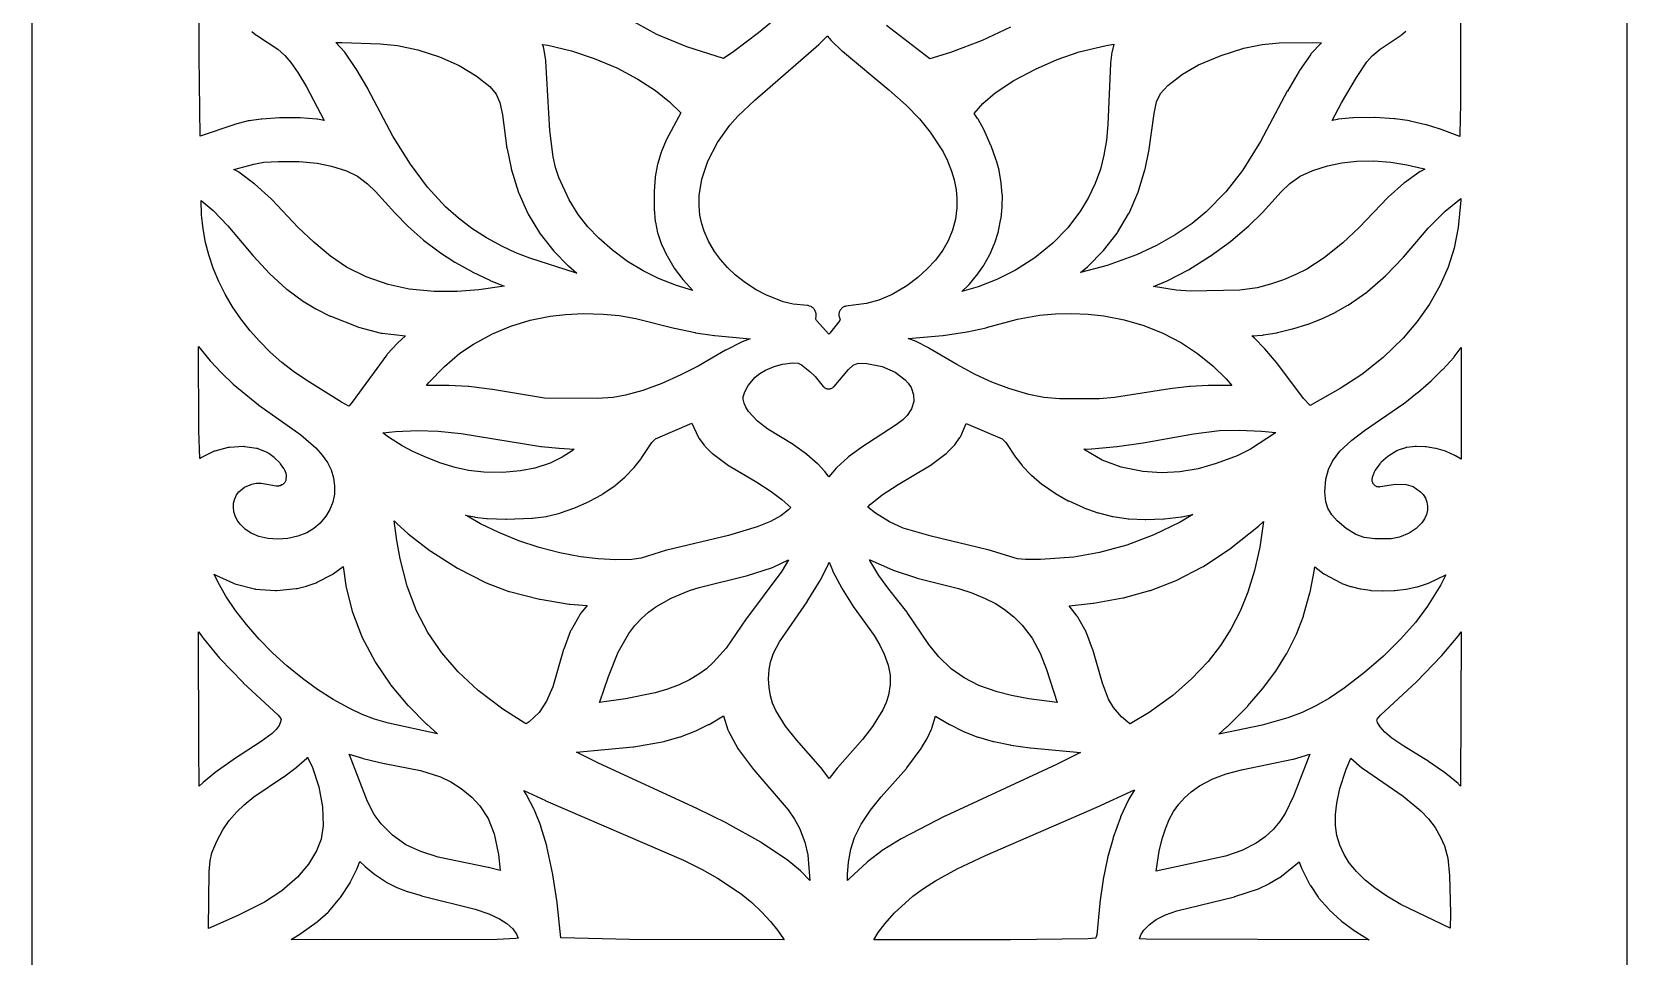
# Model space of a CAD drawing. Header units: millimetres. Extents: x 10 to 410, y 18 to 283.
# Drawn here: x 148 to 211.3, y 48.5 to 85.1 of the extents above; entities that cross this region are included whole.
import ezdxf

# ---------------------------------------------------------------- set-up
doc = ezdxf.new("R2010")
doc.units = ezdxf.units.MM
doc.layers.add('CUT', color=1, linetype='Continuous')

msp = doc.modelspace()

# ---------------------------------------------------------------- linework, layer by layer
at = {"layer": 'CUT'}
for points in [[(198.134, 147), (190.134, 147), (190.134, 144), (169.134, 144), (169.134, 147), (161.134, 147), (161.134, 144), (148, 144), (148, 24), (161.134, 24), (161.134, 21), (169.134, 21), (169.134, 24), (190.134, 24), (190.134, 21), (198.134, 21), (198.134, 24), (211.268, 24), (211.268, 144), (198.134, 144)], [(174.567, 79.31), (174.811, 80.022), (175.195, 80.753), (175.683, 81.447), (176.004, 81.802), (176.673, 82.434), (179.211, 84.65), (179.224, 84.662), (179.498, 84.935), (179.524, 84.965), (179.544, 84.991), (179.694, 84.81), (179.716, 84.787), (180.128, 84.392), (180.143, 84.379), (181.992, 82.845), (182.669, 82.242), (183.205, 81.696), (183.633, 81.176), (184.138, 80.389), (184.316, 80.029), (184.474, 79.627), (184.579, 79.272), (184.656, 78.881), (184.689, 78.537), (184.686, 78.161), (184.629, 77.717), (184.513, 77.286), (184.337, 76.864), (184.125, 76.491), (183.833, 76.093), (183.513, 75.743), (183.14, 75.406), (182.699, 75.074), (182.117, 74.726), (181.589, 74.503), (181.107, 74.377), (180.282, 74.262), (180.255, 74.257), (180.228, 74.249), (180.202, 74.239), (180.178, 74.226), (180.154, 74.21), (180.133, 74.193), (180.113, 74.173), (180.095, 74.151), (180.06, 74.103), (180.044, 74.078), (180.03, 74.053), (180.02, 74.026), (180.012, 73.998), (180.007, 73.97), (180.005, 73.941), (180.006, 73.912), (180.01, 73.883), (180.017, 73.855), (180.058, 73.721), (180.049, 73.695), (179.642, 73.196), (179.604, 73.159), (179.113, 73.694), (179.088, 73.754), (179.106, 73.887), (179.108, 73.914), (179.107, 73.942), (179.104, 73.969), (179.098, 73.996), (179.09, 74.022), (179.079, 74.047), (179.048, 74.11), (179.034, 74.136), (179.017, 74.159), (178.998, 74.181), (178.976, 74.201), (178.953, 74.219), (178.928, 74.234), (178.901, 74.246), (178.838, 74.271), (178.814, 74.28), (178.789, 74.286), (178.763, 74.29), (178.199, 74.35), (177.795, 74.44), (177.104, 74.711), (176.722, 74.917), (176.304, 75.191), (175.912, 75.499), (175.591, 75.799), (175.308, 76.114), (175.072, 76.438), (174.84, 76.849), (174.66, 77.244), (174.565, 77.534), (174.497, 77.871), (174.465, 78.245), (174.466, 78.66)], [(167.311, 78.751), (167.671, 77.944), (167.687, 77.913), (168.136, 77.169), (168.156, 77.141), (168.7, 76.452), (168.72, 76.429), (169.259, 75.879), (169.279, 75.861), (169.612, 75.581), (169.565, 75.592), (167.744, 76.164), (167.196, 76.377), (166.666, 76.631), (166.036, 76.976), (165.454, 77.35), (164.913, 77.76), (164.407, 78.21), (163.689, 78.985), (163.01, 79.894), (162.32, 81.013), (161.323, 82.891), (161.318, 82.9), (160.864, 83.683), (160.852, 83.701), (160.435, 84.307), (160.41, 84.339), (160.05, 84.727), (160.295, 84.732), (161.818, 84.679), (162.498, 84.61), (163.301, 84.434), (164.165, 84.16), (164.941, 83.818), (165.624, 83.411), (166.166, 82.978), (166.419, 82.674), (166.565, 82.344), (166.67, 81.852), (166.843, 80.523), (166.846, 80.502), (167.006, 79.735), (167.012, 79.709), (167.299, 78.782)], [(172.242, 75.667), (171.627, 76.043), (171.025, 76.487), (170.483, 76.959), (170.047, 77.418), (169.668, 77.908), (169.312, 78.481), (168.895, 79.369), (168.764, 79.773), (168.671, 80.187), (168.544, 81.23), (168.382, 83.991), (168.379, 84.018), (168.301, 84.507), (168.295, 84.533), (168.287, 84.559), (168.253, 84.652), (168.459, 84.622), (169.4, 84.402), (170.306, 84.097), (171.195, 83.716), (172.029, 83.274), (172.733, 82.819), (173.294, 82.369), (173.731, 81.932), (173.166, 80.883), (173.153, 80.857), (172.965, 80.399), (172.956, 80.373), (172.822, 79.927), (172.815, 79.897), (172.723, 79.399), (172.719, 79.37), (172.676, 78.834), (172.675, 78.811), (172.675, 78.154), (172.677, 78.129), (172.722, 77.625), (172.727, 77.593), (172.812, 77.18), (172.821, 77.147), (172.954, 76.752), (172.967, 76.721), (173.177, 76.281), (173.189, 76.258), (173.461, 75.804), (173.478, 75.779), (173.818, 75.329), (173.832, 75.311), (174.21, 74.888), (173.57, 75.081), (172.85, 75.366)], [(187.798, 83.673), (188.664, 84.053), (189.531, 84.351), (190.611, 84.608), (190.91, 84.658), (190.84, 84.368), (190.836, 84.343), (190.776, 83.925), (190.773, 83.896), (190.677, 81.469), (190.615, 80.848), (190.517, 80.259), (190.376, 79.702), (190.171, 79.134), (189.908, 78.58), (189.594, 78.054), (189.084, 77.38), (188.489, 76.764), (187.772, 76.182), (187.013, 75.699), (186.275, 75.329), (185.533, 75.037), (184.887, 74.853), (185.145, 75.098), (185.167, 75.122), (185.463, 75.477), (185.479, 75.496), (185.736, 75.868), (185.75, 75.891), (185.988, 76.318), (186.001, 76.343), (186.175, 76.746), (186.185, 76.772), (186.331, 77.23), (186.339, 77.258), (186.435, 77.729), (186.44, 77.757), (186.484, 78.196), (186.486, 78.222), (186.489, 78.669), (186.488, 78.695), (186.449, 79.148), (186.446, 79.173), (186.365, 79.632), (186.359, 79.658), (186.255, 80.035), (186.248, 80.056), (186.042, 80.628), (186.034, 80.646), (185.765, 81.252), (185.755, 81.273), (185.527, 81.689), (185.51, 81.716), (185.369, 81.916), (185.717, 82.313), (186.21, 82.731), (186.941, 83.214)], [(191.864, 78.759), (191.875, 78.789), (192.142, 79.676), (192.148, 79.701), (192.309, 80.482), (192.313, 80.5), (192.505, 81.916), (192.606, 82.374), (192.761, 82.707), (193.052, 83.027), (193.629, 83.474), (194.275, 83.841), (195.164, 84.217), (196.071, 84.496), (196.8, 84.646), (197.462, 84.713), (198.778, 84.734), (199.143, 84.715), (198.73, 84.272), (198.705, 84.241), (198.27, 83.616), (198.258, 83.596), (197.795, 82.799), (197.79, 82.79), (196.724, 80.793), (196.019, 79.655), (195.359, 78.8), (194.578, 78.006), (194.014, 77.546), (193.341, 77.09), (192.603, 76.676), (191.808, 76.306), (190.646, 75.881), (189.592, 75.595), (189.861, 75.825), (189.877, 75.841), (190.484, 76.455), (190.505, 76.479), (191.041, 77.161), (191.061, 77.19), (191.499, 77.924), (191.515, 77.956)], [(164.151, 76.416), (164.168, 76.404), (164.778, 76.006), (164.795, 75.996), (165.444, 75.635), (165.46, 75.627), (166.158, 75.296), (166.17, 75.29), (166.725, 75.06), (165.726, 74.909), (164.864, 74.85), (163.96, 74.848), (162.958, 74.935), (162.125, 75.119), (161.255, 75.423), (160.484, 75.817), (159.841, 76.252), (159.181, 76.801), (158.566, 77.391), (157.511, 78.497), (157.497, 78.51), (156.828, 79.121), (156.806, 79.139), (156.21, 79.581), (156.19, 79.595), (156.169, 79.607), (156.005, 79.689), (156.802, 79.905), (157.2, 79.973), (157.774, 80.011), (158.595, 80.001), (159.32, 79.934), (159.885, 79.821), (160.48, 79.632), (160.912, 79.418), (161.311, 79.121), (161.627, 78.816), (162.392, 77.967), (162.401, 77.957), (162.911, 77.442), (162.923, 77.43), (163.518, 76.901), (163.534, 76.888)], [(195.551, 76.845), (196.268, 77.453), (196.282, 77.466), (196.796, 77.966), (196.81, 77.98), (197.543, 78.799), (197.89, 79.131), (198.307, 79.423), (198.798, 79.649), (199.38, 79.832), (199.953, 79.952), (200.55, 80.019), (201.217, 80.031), (201.898, 79.981), (202.534, 79.879), (203.172, 79.724), (203.244, 79.7), (203.099, 79.627), (203.063, 79.606), (202.435, 79.163), (202.409, 79.143), (201.795, 78.589), (201.78, 78.575), (200.639, 77.387), (199.992, 76.772), (199.254, 76.18), (198.561, 75.737), (198.132, 75.517), (197.642, 75.31), (197.124, 75.134), (196.596, 74.992), (195.915, 74.896), (193.954, 74.867), (193.38, 74.906), (192.486, 75.049), (193.025, 75.273), (193.047, 75.283), (193.852, 75.7), (193.871, 75.711), (194.71, 76.231), (194.727, 76.243), (195.535, 76.832)], [(160.956, 73.432), (161.853, 73.199), (161.892, 73.192), (162.813, 73.087), (162.513, 72.815), (162.495, 72.797), (162.096, 72.364), (162.076, 72.339), (160.707, 70.456), (160.594, 70.322), (160.566, 70.302), (160.284, 70.454), (158.901, 71.315), (158.375, 71.679), (157.919, 72.036), (157.455, 72.446), (157.024, 72.877), (156.657, 73.291), (156.291, 73.759), (155.961, 74.242), (155.668, 74.74), (155.412, 75.25), (155.195, 75.771), (155.017, 76.301), (154.888, 76.796), (154.788, 77.338), (154.731, 77.883), (154.714, 78.461), (155.183, 78.065), (155.772, 77.455), (156.768, 76.272), (156.776, 76.262), (157.42, 75.564), (157.437, 75.548), (158.082, 74.955), (158.108, 74.934), (158.776, 74.451), (158.798, 74.436), (159.267, 74.16), (159.283, 74.151), (159.827, 73.875), (159.851, 73.865), (160.924, 73.442)], [(196.821, 73.119), (196.852, 73.122), (197.377, 73.212), (197.396, 73.215), (197.99, 73.36), (198.008, 73.365), (198.601, 73.551), (198.619, 73.557), (199.189, 73.779), (199.207, 73.787), (199.687, 74.016), (199.706, 74.025), (200.186, 74.299), (200.206, 74.311), (200.947, 74.821), (200.973, 74.841), (201.685, 75.463), (201.704, 75.481), (202.387, 76.2), (202.397, 76.211), (203.382, 77.363), (204.055, 78.031), (204.671, 78.54), (204.672, 78.477), (204.562, 77.384), (204.404, 76.568), (204.167, 75.81), (203.844, 75.07), (203.436, 74.35), (202.947, 73.655), (202.381, 72.992), (201.593, 72.231), (200.742, 71.559), (199.889, 70.998), (198.7, 70.33), (198.439, 70.599), (197.374, 72.016), (197.364, 72.029), (196.903, 72.574), (196.89, 72.589), (196.509, 72.979), (196.496, 72.992), (196.382, 73.094)], [(169.861, 73.968), (170.656, 73.95), (171.292, 73.897), (171.951, 73.776), (173.474, 73.394), (173.483, 73.392), (174.305, 73.215), (174.323, 73.212), (175.076, 73.1), (175.092, 73.098), (176.493, 72.97), (176.168, 72.846), (176.144, 72.835), (175.519, 72.526), (175.503, 72.517), (174.42, 71.889), (173.744, 71.537), (172.978, 71.195), (172.224, 70.921), (171.542, 70.729), (171.06, 70.646), (170.414, 70.607), (168.337, 70.609), (166.268, 70.953), (166.257, 70.955), (165.324, 71.072), (165.304, 71.074), (164.542, 71.116), (164.529, 71.116), (163.647, 71.123), (163.726, 71.222), (164.365, 71.871), (164.973, 72.4), (165.511, 72.76), (166.267, 73.17), (166.999, 73.476), (167.758, 73.707), (168.551, 73.866), (169.166, 73.937)], [(187.088, 73.748), (187.967, 73.902), (188.591, 73.96), (189.218, 73.977), (189.896, 73.948), (190.513, 73.879), (191.323, 73.722), (192.106, 73.492), (192.855, 73.191), (193.594, 72.809), (194.233, 72.389), (194.831, 71.904), (195.363, 71.381), (195.592, 71.119), (194.67, 71.114), (194.657, 71.113), (193.937, 71.076), (193.918, 71.074), (193.137, 70.981), (193.127, 70.98), (190.935, 70.639), (190.341, 70.586), (188.755, 70.591), (188.133, 70.647), (187.546, 70.767), (186.747, 70.996), (186.072, 71.249), (185.414, 71.554), (184.688, 71.947), (183.58, 72.605), (183.562, 72.615), (183.1, 72.845), (183.072, 72.857), (182.75, 72.977), (184.129, 73.102), (184.145, 73.104), (185.075, 73.242), (185.093, 73.246), (185.841, 73.409), (185.855, 73.413)], [(158.011, 67.245), (158.029, 67.266), (158.046, 67.289), (158.06, 67.313), (158.072, 67.338), (158.081, 67.365), (158.087, 67.392), (158.091, 67.42), (158.098, 67.506), (158.098, 67.537), (158.096, 67.568), (158.09, 67.598), (158.08, 67.627), (158.031, 67.758), (158.021, 67.78), (158.01, 67.802), (157.997, 67.822), (157.861, 68.011), (157.847, 68.029), (157.831, 68.046), (157.641, 68.236), (157.61, 68.262), (157.394, 68.423), (157.375, 68.436), (157.355, 68.448), (157.333, 68.457), (156.976, 68.605), (156.954, 68.613), (156.932, 68.619), (156.909, 68.623), (156.445, 68.69), (156.417, 68.693), (156.389, 68.693), (155.839, 68.662), (155.811, 68.659), (155.784, 68.654), (155.254, 68.515), (155.225, 68.506), (155.198, 68.494), (154.703, 68.245), (154.668, 68.224), (154.655, 68.215), (154.615, 69.332), (154.611, 72.671), (155.065, 72.102), (155.079, 72.086), (155.503, 71.631), (155.515, 71.62), (155.972, 71.183), (155.988, 71.169), (156.985, 70.352), (157, 70.341), (158.664, 69.155), (159.256, 68.639), (159.517, 68.347), (159.719, 68.059), (159.864, 67.775), (159.965, 67.456), (160.007, 67.126), (159.996, 66.81), (159.934, 66.494), (159.822, 66.199), (159.664, 65.929), (159.432, 65.654), (159.185, 65.447), (158.903, 65.277), (158.541, 65.135), (158.152, 65.05), (157.751, 65.022), (157.363, 65.05), (157.005, 65.131), (156.694, 65.261), (156.471, 65.409), (156.255, 65.621), (156.142, 65.78), (156.06, 65.944), (156.012, 66.106), (155.99, 66.296), (156, 66.447), (156.044, 66.621), (156.121, 66.782), (156.202, 66.895), (156.426, 67.085), (156.72, 67.208), (156.895, 67.237), (157.096, 67.238), (157.689, 67.136), (157.715, 67.132), (157.741, 67.131), (157.767, 67.133), (157.793, 67.137), (157.819, 67.144), (157.843, 67.152), (157.918, 67.183), (157.943, 67.195), (157.967, 67.209), (157.99, 67.226)], [(199.324, 67.395), (199.425, 67.787), (199.584, 68.117), (199.878, 68.509), (200.349, 68.954), (200.848, 69.331), (202.369, 70.372), (202.383, 70.382), (202.96, 70.835), (202.972, 70.844), (203.497, 71.303), (203.508, 71.314), (203.951, 71.747), (203.963, 71.759), (204.393, 72.235), (204.409, 72.255), (204.69, 72.629), (204.69, 68.189), (204.467, 68.325), (204.435, 68.342), (204.092, 68.494), (204.059, 68.506), (203.697, 68.614), (203.664, 68.622), (203.299, 68.684), (203.262, 68.688), (202.909, 68.701), (202.887, 68.701), (202.865, 68.699), (202.538, 68.66), (202.51, 68.655), (202.483, 68.647), (202.191, 68.55), (202.161, 68.538), (202.133, 68.523), (201.822, 68.333), (201.802, 68.32), (201.783, 68.304), (201.505, 68.058), (201.485, 68.038), (201.466, 68.016), (201.275, 67.76), (201.258, 67.736), (201.245, 67.71), (201.234, 67.683), (201.161, 67.472), (201.154, 67.446), (201.149, 67.419), (201.147, 67.391), (201.147, 67.364), (201.15, 67.337), (201.156, 67.31), (201.164, 67.283), (201.175, 67.258), (201.188, 67.234), (201.204, 67.211), (201.221, 67.19), (201.241, 67.171), (201.262, 67.154), (201.286, 67.139), (201.31, 67.126), (201.335, 67.116), (201.362, 67.109), (201.389, 67.104), (201.416, 67.101), (201.444, 67.102), (201.471, 67.105), (202.089, 67.205), (202.507, 67.195), (202.781, 67.112), (203.077, 66.903), (203.175, 66.795), (203.268, 66.645), (203.326, 66.49), (203.352, 66.331), (203.346, 66.166), (203.308, 65.999), (203.236, 65.832), (203.132, 65.673), (202.899, 65.437), (202.628, 65.258), (202.242, 65.096), (201.915, 65.034), (201.261, 65.035), (200.834, 65.089), (200.503, 65.205), (200.121, 65.448), (199.772, 65.743), (199.557, 65.98), (199.4, 66.244), (199.321, 66.496), (199.286, 66.899)], [(179.68, 70.992), (179.706, 71), (179.73, 71.012), (179.754, 71.026), (179.776, 71.042), (179.796, 71.06), (179.815, 71.079), (180.381, 71.748), (180.572, 71.921), (180.769, 72), (181.117, 71.997), (181.717, 71.868), (182.239, 71.641), (182.633, 71.344), (182.756, 71.205), (182.867, 71.033), (182.969, 70.742), (182.976, 70.489), (182.891, 70.198), (182.712, 69.928), (182.539, 69.757), (182.277, 69.559), (180.874, 68.646), (180.861, 68.637), (180.383, 68.287), (180.358, 68.267), (179.925, 67.865), (179.9, 67.839), (179.613, 67.494), (179.465, 67.695), (179.441, 67.722), (179.183, 67.991), (179.163, 68.01), (178.734, 68.376), (178.718, 68.389), (178.21, 68.761), (178.191, 68.774), (177.191, 69.387), (176.774, 69.702), (176.422, 70.084), (176.316, 70.254), (176.247, 70.423), (176.214, 70.581), (176.215, 70.671), (176.281, 70.87), (176.405, 71.112), (176.682, 71.442), (176.871, 71.59), (177.095, 71.724), (177.44, 71.872), (177.764, 71.961), (178.182, 72.016), (178.39, 72.004), (178.524, 71.938), (178.859, 71.678), (179.065, 71.471), (179.385, 71.082), (179.403, 71.062), (179.423, 71.044), (179.445, 71.028), (179.469, 71.014), (179.493, 71.002), (179.519, 70.993), (179.545, 70.986), (179.572, 70.982), (179.599, 70.98), (179.626, 70.982), (179.653, 70.985)], [(174.435, 69.052), (174.451, 69.028), (174.659, 68.748), (174.672, 68.732), (174.686, 68.716), (174.96, 68.442), (174.975, 68.429), (174.991, 68.416), (175.626, 67.946), (175.651, 67.929), (176.754, 67.282), (177.316, 66.916), (177.737, 66.6), (178.097, 66.283), (178.003, 66.183), (177.699, 65.951), (177.29, 65.725), (176.769, 65.508), (175.63, 65.16), (173.186, 64.588), (173.166, 64.583), (172.167, 64.27), (171.794, 64.209), (171.155, 64.2), (170.463, 64.238), (169.757, 64.323), (168.941, 64.477), (168.123, 64.689), (167.311, 64.957), (166.514, 65.279), (165.789, 65.627), (165.248, 65.941), (165.201, 65.972), (165.55, 65.902), (165.572, 65.898), (166.035, 65.844), (166.058, 65.842), (166.799, 65.817), (166.82, 65.817), (167.825, 65.856), (167.849, 65.857), (168.409, 65.926), (168.443, 65.932), (168.94, 66.056), (168.964, 66.063), (169.54, 66.264), (169.562, 66.272), (170.098, 66.512), (170.121, 66.523), (170.616, 66.799), (170.64, 66.813), (171.131, 67.155), (171.154, 67.172), (171.522, 67.487), (171.542, 67.506), (171.871, 67.848), (171.888, 67.868), (172.15, 68.197), (172.163, 68.215), (172.591, 68.854), (172.736, 68.995), (174.175, 69.619), (174.422, 69.078)], [(190.277, 66.07), (190.301, 66.063), (190.862, 65.922), (190.891, 65.916), (191.484, 65.831), (191.511, 65.829), (192.151, 65.799), (192.175, 65.799), (192.897, 65.827), (192.919, 65.829), (193.591, 65.909), (193.612, 65.912), (194.038, 65.996), (193.545, 65.698), (192.503, 65.192), (191.423, 64.786), (190.344, 64.487), (189.323, 64.302), (187.999, 64.22), (187.404, 64.215), (187.094, 64.244), (185.925, 64.596), (185.91, 64.601), (183.666, 65.136), (182.552, 65.463), (182.019, 65.709), (181.453, 66.047), (181.149, 66.285), (181.247, 66.401), (181.729, 66.781), (182.354, 67.195), (183.595, 67.926), (183.62, 67.943), (184.264, 68.425), (184.281, 68.438), (184.296, 68.453), (184.574, 68.735), (184.589, 68.75), (184.602, 68.767), (184.809, 69.053), (184.825, 69.079), (184.839, 69.107), (185.054, 69.607), (186.482, 68.995), (186.63, 68.854), (187.007, 68.28), (187.021, 68.261), (187.275, 67.939), (187.294, 67.918), (187.623, 67.577), (187.643, 67.559), (188.056, 67.208), (188.078, 67.191), (188.58, 66.843), (188.602, 66.829), (189.101, 66.546), (189.124, 66.535), (189.702, 66.273), (189.725, 66.263)], [(168.907, 68.626), (169.504, 68.595), (169.422, 68.527), (169.03, 68.269), (168.558, 68.042), (167.946, 67.839), (167.381, 67.73), (166.665, 67.671), (165.929, 67.678), (165.31, 67.746), (164.792, 67.864), (164.223, 68.041), (163.644, 68.258), (163.105, 68.498), (162.688, 68.719), (162.148, 69.068), (161.914, 69.242), (162.426, 69.296), (163.3, 69.328), (164.112, 69.306), (165.021, 69.211), (168.188, 68.695), (168.206, 68.693), (168.895, 68.627)], [(191.049, 68.697), (192.072, 68.845), (192.081, 68.846), (194.075, 69.203), (195.107, 69.331), (195.887, 69.347), (196.774, 69.309), (197.331, 69.247), (197.317, 69.236), (196.331, 68.597), (195.807, 68.333), (194.971, 68.018), (194.256, 67.817), (193.527, 67.695), (192.807, 67.655), (192.057, 67.701), (191.198, 67.876), (190.453, 68.156), (189.78, 68.547), (189.72, 68.594), (190.023, 68.601), (190.042, 68.603), (191.035, 68.695)], [(168.153, 62.635), (169.307, 62.445), (169.33, 62.442), (170.02, 62.385), (169.772, 62.084), (169.757, 62.065), (169.744, 62.044), (169.387, 61.416), (169.377, 61.397), (169.368, 61.377), (169.096, 60.661), (169.089, 60.64), (168.656, 59.163), (168.416, 58.596), (168.115, 58.148), (167.719, 57.77), (167.603, 57.698), (167.553, 57.715), (166.676, 58.278), (165.698, 59.02), (164.911, 59.755), (164.254, 60.511), (163.704, 61.312), (163.255, 62.173), (162.883, 63.154), (162.603, 64.236), (162.473, 64.967), (162.373, 65.751), (162.476, 65.643), (162.49, 65.628), (162.91, 65.244), (162.928, 65.229), (163.797, 64.559), (163.817, 64.545), (164.884, 63.867), (164.907, 63.853), (165.991, 63.298), (166.02, 63.286), (166.915, 62.949), (166.945, 62.94), (168.13, 62.64)], [(190.069, 60.657), (189.828, 61.304), (189.82, 61.323), (189.81, 61.342), (189.483, 61.929), (189.472, 61.947), (189.46, 61.964), (189.144, 62.375), (190.087, 62.48), (190.105, 62.482), (191.268, 62.69), (191.292, 62.695), (192.334, 62.979), (192.362, 62.988), (193.381, 63.384), (193.408, 63.396), (194.434, 63.925), (194.461, 63.941), (195.549, 64.665), (195.567, 64.678), (196.647, 65.532), (196.666, 65.549), (196.846, 65.721), (196.699, 64.704), (196.493, 63.782), (196.227, 62.923), (195.916, 62.16), (195.545, 61.444), (195.138, 60.806), (194.647, 60.17), (193.992, 59.475), (193.245, 58.82), (192.315, 58.142), (191.562, 57.69), (191.544, 57.698), (191.211, 57.976), (190.904, 58.336), (190.7, 58.677), (190.457, 59.304), (190.076, 60.636)], [(155.275, 63.599), (155.294, 63.59), (155.998, 63.27), (156.02, 63.261), (156.043, 63.254), (156.822, 63.05), (156.846, 63.044), (156.871, 63.041), (157.657, 62.978), (157.682, 62.978), (157.708, 62.979), (158.48, 63.058), (158.518, 63.065), (158.892, 63.157), (158.918, 63.165), (159.28, 63.293), (159.316, 63.308), (159.912, 63.617), (159.931, 63.628), (159.95, 63.641), (160.349, 63.935), (160.45, 63.184), (160.456, 63.155), (160.699, 62.157), (160.709, 62.123), (161.071, 61.18), (161.085, 61.149), (161.613, 60.153), (161.628, 60.128), (162.205, 59.268), (162.223, 59.244), (162.914, 58.421), (162.93, 58.403), (163.65, 57.685), (163.662, 57.674), (164.083, 57.3), (162.14, 57.72), (161.583, 57.881), (161.104, 58.063), (160.582, 58.31), (159.95, 58.662), (159.33, 59.058), (158.728, 59.494), (158.11, 59.997), (157.561, 60.498), (157.011, 61.059), (156.505, 61.64), (156.077, 62.196), (155.698, 62.759), (155.373, 63.323), (155.225, 63.631), (155.257, 63.61)], [(170.516, 58.543), (170.527, 58.571), (170.868, 59.568), (171.257, 60.536), (171.678, 61.277), (171.916, 61.596), (172.174, 61.879), (172.454, 62.128), (172.746, 62.338), (173.357, 62.685), (174.083, 62.986), (174.471, 63.104), (176.326, 63.565), (176.344, 63.57), (177.371, 63.901), (177.405, 63.915), (178.006, 64.198), (177.742, 63.751), (176.337, 61.871), (176.331, 61.862), (175.531, 60.699), (175.026, 60.121), (174.751, 59.88), (174.449, 59.66), (174.078, 59.44), (173.669, 59.246), (173.215, 59.074), (172.716, 58.926), (171.545, 58.686)], [(182.04, 59.251), (181.97, 58.834), (181.876, 58.544), (181.743, 58.244), (181.339, 57.582), (180.943, 57.07), (179.952, 55.946), (179.942, 55.934), (179.617, 55.524), (179.296, 55.956), (179.281, 55.974), (178.324, 57.059), (177.892, 57.606), (177.506, 58.227), (177.379, 58.517), (177.292, 58.804), (177.236, 59.133), (177.218, 59.483), (177.238, 59.843), (177.292, 60.135), (177.419, 60.502), (177.656, 60.952), (178.742, 62.531), (178.749, 62.543), (179.269, 63.383), (179.28, 63.402), (179.56, 63.947), (179.574, 63.979), (179.62, 64.107), (179.747, 63.787), (179.759, 63.76), (180.122, 63.07), (180.133, 63.052), (180.6, 62.306), (180.611, 62.291), (181.402, 61.196), (181.629, 60.817), (181.806, 60.459), (181.963, 60.015), (182.034, 59.629)], [(181.597, 63.574), (181.233, 64.172), (181.218, 64.203), (181.235, 64.194), (182.127, 63.799), (182.153, 63.789), (183.091, 63.484), (183.109, 63.479), (184.752, 63.065), (185.279, 62.888), (185.803, 62.672), (186.216, 62.463), (186.56, 62.246), (186.945, 61.938), (187.278, 61.612), (187.671, 61.096), (187.984, 60.501), (188.24, 59.843), (188.665, 58.539), (187.543, 58.691), (186.851, 58.819), (186.286, 58.962), (185.557, 59.22), (184.971, 59.518), (184.458, 59.88), (183.97, 60.349), (183.58, 60.839), (182.718, 62.114), (182.705, 62.132), (181.988, 63.035)], [(196.209, 58.387), (196.222, 58.401), (196.806, 59.077), (196.819, 59.093), (197.322, 59.768), (197.334, 59.787), (197.759, 60.467), (197.772, 60.489), (198.14, 61.22), (198.151, 61.245), (198.432, 61.97), (198.44, 61.997), (198.688, 62.891), (198.693, 62.912), (198.87, 63.814), (198.874, 63.852), (198.878, 63.919), (199.234, 63.651), (199.252, 63.639), (199.271, 63.628), (199.92, 63.283), (199.939, 63.274), (199.958, 63.266), (200.3, 63.146), (200.327, 63.138), (200.684, 63.051), (200.71, 63.046), (201.084, 62.992), (201.11, 62.989), (201.561, 62.965), (201.585, 62.964), (202.031, 62.978), (202.055, 62.98), (202.487, 63.032), (202.512, 63.036), (202.928, 63.124), (202.954, 63.131), (203.352, 63.256), (203.389, 63.271), (204.082, 63.602), (203.878, 63.212), (203.35, 62.359), (202.87, 61.715), (202.281, 61.047), (201.602, 60.377), (200.851, 59.725), (200.053, 59.112), (199.463, 58.717), (198.925, 58.409), (198.38, 58.148), (197.812, 57.927), (196.794, 57.634), (195.074, 57.282), (195.407, 57.582), (195.418, 57.593)], [(156.373, 59.332), (156.384, 59.321), (157.764, 58.033), (157.872, 57.899), (157.881, 57.867), (157.863, 57.766), (157.802, 57.624), (157.685, 57.467), (157.529, 57.314), (157.099, 56.988), (155.99, 56.274), (155.98, 56.268), (155.269, 55.766), (155.251, 55.752), (154.788, 55.366), (154.774, 55.352), (154.637, 55.22), (154.618, 56.728), (154.613, 61.345), (154.779, 61.112), (154.791, 61.096), (155.443, 60.304), (155.457, 60.288)], [(204.586, 55.301), (204.562, 55.323), (204.007, 55.777), (203.989, 55.79), (203.39, 56.205), (203.375, 56.215), (202.407, 56.801), (201.932, 57.129), (201.658, 57.364), (201.475, 57.573), (201.374, 57.749), (201.345, 57.858), (201.354, 57.884), (201.488, 58.043), (202.912, 59.357), (202.923, 59.368), (203.908, 60.385), (203.922, 60.4), (204.565, 61.167), (204.578, 61.184), (204.686, 61.337), (204.66, 55.226)], [(177.954, 52.299), (177.931, 52.316), (176.927, 52.987), (176.907, 52.999), (175.572, 53.741), (175.559, 53.748), (174.378, 54.327), (174.372, 54.329), (170.475, 56.128), (169.603, 56.565), (171.851, 56.783), (171.871, 56.786), (173.071, 56.995), (173.099, 57.001), (173.706, 57.173), (173.73, 57.181), (174.335, 57.414), (174.359, 57.424), (174.839, 57.662), (174.855, 57.67), (175.435, 58.006), (175.608, 57.456), (175.617, 57.431), (175.628, 57.407), (176.004, 56.709), (176.026, 56.674), (176.615, 55.882), (176.628, 55.866), (177.994, 54.28), (178.251, 53.91), (178.442, 53.553), (178.662, 53.004), (178.774, 52.494), (178.85, 51.476), (178.512, 51.835), (178.487, 51.859)], [(189.585, 56.562), (188.632, 56.08), (184.222, 54.03), (184.212, 54.025), (182.498, 53.147), (182.478, 53.135), (181.785, 52.702), (181.763, 52.687), (181.147, 52.216), (181.129, 52.201), (180.424, 51.561), (180.408, 51.545), (180.345, 51.478), (180.346, 51.711), (180.382, 52.202), (180.481, 52.726), (180.632, 53.182), (180.894, 53.711), (181.265, 54.266), (181.687, 54.791), (182.684, 55.922), (182.699, 55.941), (183.269, 56.716), (183.285, 56.74), (183.504, 57.111), (183.516, 57.133), (183.681, 57.483), (183.689, 57.503), (183.696, 57.524), (183.835, 57.996), (184.392, 57.672), (184.407, 57.664), (184.924, 57.404), (184.947, 57.393), (185.52, 57.168), (185.545, 57.159), (186.124, 56.993), (186.146, 56.988), (186.804, 56.855), (186.82, 56.852), (187.587, 56.744), (187.6, 56.743)], [(157.23, 50.621), (156.163, 50.089), (155.006, 49.576), (155.035, 51.835), (155.068, 52.263), (155.139, 52.572), (155.33, 53.037), (155.568, 53.484), (155.824, 53.855), (156.13, 54.206), (156.424, 54.484), (156.805, 54.793), (157.983, 55.588), (157.994, 55.596), (158.477, 55.956), (158.497, 55.972), (158.899, 56.332), (158.924, 56.358), (158.935, 56.37), (159.128, 55.961), (159.375, 55.198), (159.526, 54.395), (159.554, 53.66), (159.474, 53.117), (159.294, 52.658), (158.966, 52.125), (158.528, 51.611), (157.909, 51.069)], [(160.585, 56.489), (161.117, 56.326), (161.134, 56.321), (161.974, 56.121), (161.984, 56.119), (163.408, 55.837), (164.202, 55.588), (164.611, 55.392), (165.029, 55.123), (165.442, 54.781), (165.765, 54.438), (166.096, 53.934), (166.333, 53.331), (166.509, 52.514), (166.577, 51.867), (166.105, 51.99), (166.092, 51.993), (164.117, 52.407), (163.419, 52.623), (162.832, 52.898), (162.303, 53.269), (161.847, 53.725), (161.581, 54.101), (161.312, 54.611), (160.594, 56.468), (160.588, 56.482)], [(192.715, 52.644), (192.83, 53.135), (192.957, 53.532), (193.108, 53.891), (193.284, 54.213), (193.486, 54.502), (193.716, 54.762), (193.977, 54.997), (194.305, 55.232), (194.835, 55.517), (195.369, 55.715), (195.971, 55.865), (198.011, 56.289), (198.036, 56.295), (198.683, 56.493), (198.042, 54.826), (197.71, 54.138), (197.497, 53.814), (197.23, 53.502), (196.911, 53.214), (196.554, 52.956), (195.994, 52.667), (195.343, 52.445), (192.596, 51.846)], [(200.131, 55.895), (200.31, 56.325), (200.746, 55.95), (200.77, 55.931), (202.386, 54.819), (203.09, 54.237), (203.388, 53.924), (203.653, 53.576), (203.872, 53.199), (204.026, 52.85), (204.153, 52.367), (204.228, 51.676), (204.262, 50.178), (204.245, 49.583), (202.291, 50.53), (201.743, 50.852), (201.262, 51.181), (200.883, 51.487), (200.533, 51.828), (200.248, 52.177), (200.043, 52.504), (199.874, 52.873), (199.761, 53.258), (199.703, 53.663), (199.7, 54.093), (199.75, 54.55), (199.88, 55.125)], [(168.181, 53.644), (167.928, 54.273), (167.917, 54.296), (167.62, 54.876), (167.607, 54.899), (167.51, 55.051), (168.374, 54.646), (168.382, 54.643), (173.837, 52.28), (174.578, 51.919), (175.196, 51.571), (176.124, 50.95), (176.548, 50.603), (176.941, 50.236), (177.293, 49.856), (177.572, 49.507), (177.811, 49.156), (177.832, 49.119), (171.707, 49.13), (168.988, 49.197), (168.984, 49.206), (168.831, 50.587), (168.829, 50.599), (168.657, 51.702), (168.655, 51.716), (168.423, 52.83), (168.418, 52.853), (168.19, 53.619)], [(190.242, 49.316), (190.203, 49.197), (190.188, 49.188), (189.89, 49.163), (186.816, 49.12), (181.397, 49.118), (181.569, 49.407), (181.841, 49.771), (182.205, 50.183), (182.944, 50.857), (183.362, 51.163), (183.841, 51.468), (184.699, 51.938), (185.819, 52.475), (190.231, 54.387), (190.236, 54.39), (191.731, 55.077), (191.507, 54.7), (191.494, 54.674), (191.182, 54.003), (191.172, 53.979), (190.886, 53.18), (190.88, 53.16), (190.665, 52.381), (190.661, 52.363), (190.489, 51.534), (190.486, 51.517), (190.354, 50.598), (190.352, 50.582)], [(161.2, 52.047), (161.215, 52.034), (161.601, 51.714), (161.625, 51.695), (162.022, 51.433), (162.05, 51.417), (162.449, 51.216), (162.473, 51.205), (162.882, 51.046), (162.902, 51.039), (163.436, 50.875), (163.45, 50.871), (165.584, 50.342), (166.122, 50.155), (166.55, 49.958), (166.841, 49.775), (167.074, 49.565), (167.225, 49.348), (167.282, 49.194), (167.191, 49.169), (166.458, 49.135), (159.606, 49.123), (158.278, 49.14), (158.664, 49.375), (158.681, 49.387), (159.32, 49.843), (159.343, 49.862), (159.747, 50.221), (159.775, 50.25), (160.217, 50.779), (160.237, 50.805), (160.619, 51.389), (160.636, 51.418), (160.905, 51.959), (160.918, 51.991), (161.004, 52.234)], [(201.033, 49.121), (192.187, 49.148), (191.928, 49.159), (191.929, 49.163), (191.987, 49.327), (192.097, 49.501), (192.328, 49.737), (192.585, 49.927), (192.958, 50.114), (193.413, 50.275), (195.695, 50.835), (195.716, 50.841), (196.643, 51.15), (196.673, 51.162), (197.054, 51.339), (197.078, 51.352), (197.46, 51.578), (197.492, 51.6), (198.257, 52.214), (198.353, 51.967), (198.365, 51.94), (198.689, 51.306), (198.705, 51.278), (199.012, 50.817), (199.034, 50.788), (199.432, 50.333), (199.454, 50.311), (199.925, 49.88), (199.947, 49.862), (200.487, 49.46), (200.506, 49.447), (201.013, 49.133), (201.026, 49.125)]]:
    msp.add_lwpolyline(points, close=True, dxfattribs=at)
for points in [[(156.727, 85.162), (156.881, 85.034), (156.907, 85.014), (157.754, 84.459), (158.027, 84.21), (158.27, 83.929), (158.552, 83.533), (158.892, 82.97), (159.593, 81.639), (159.325, 81.683), (159.3, 81.686), (158.642, 81.734), (158.622, 81.735), (157.835, 81.736), (157.817, 81.736), (157.121, 81.691), (157.099, 81.689), (156.611, 81.618), (156.582, 81.613), (156.031, 81.473), (156.011, 81.467), (154.68, 81.016), (154.631, 84.183), (154.61, 91.017)], [(204.662, 88.369), (204.664, 82.302), (204.639, 81.092), (204.629, 81.002), (203.834, 81.297), (203.82, 81.302), (203.307, 81.461), (203.287, 81.466), (202.668, 81.608), (202.646, 81.613), (202.064, 81.698), (202.041, 81.7), (201.267, 81.749), (201.244, 81.75), (200.417, 81.737), (200.395, 81.735), (199.806, 81.679), (199.781, 81.676), (199.576, 81.638), (199.947, 82.33), (200.541, 83.345), (200.946, 83.962), (201.163, 84.195), (201.47, 84.459), (202.307, 85.023), (202.324, 85.035), (202.34, 85.048), (202.487, 85.183)], [(177.859, 85.971), (176.82, 85.115), (175.844, 84.365), (175.43, 84.089), (173.973, 84.554), (172.792, 85.05), (171.634, 85.684)], [(186.817, 85.33), (185.691, 84.813), (184.439, 84.329), (183.613, 84.075), (181.893, 85.408)]]:
    msp.add_lwpolyline(points, dxfattribs=at)

doc.saveas('drawing.dxf')
